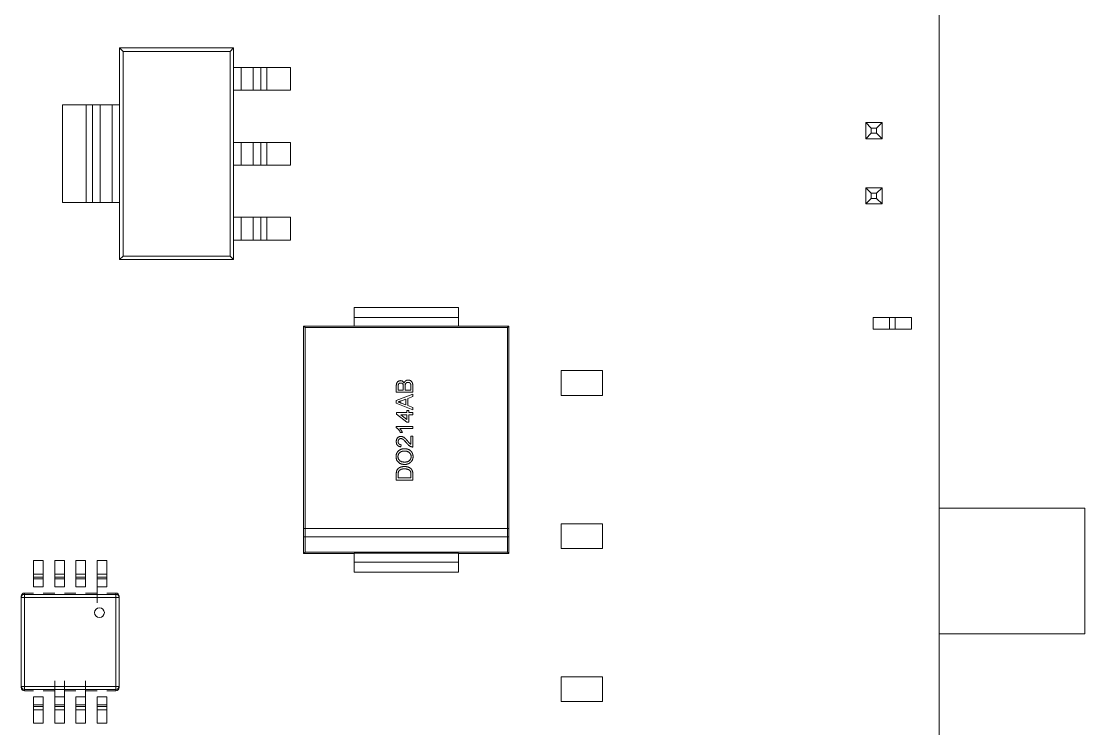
# Model space of a CAD drawing. Header units: millimetres. Extents: x 4 to 289, y 68 to 174.
# Drawn here: x 255.94 to 288.58, y 93.32 to 115.05 of the extents above; entities that cross this region are included whole.
import ezdxf

# ---------------------------------------------------------------- set-up
doc = ezdxf.new("R2010")
doc.units = ezdxf.units.MM
doc.layers.add('1', color=7, linetype='Continuous', true_color=0xffffff)

msp = doc.modelspace()

# ---------------------------------------------------------------- linework, layer by layer
at = {"layer": '1', "color": 155, "linetype": 'Continuous', "lineweight": 18}
for p, q in [((284.106, 144.739), (284.106, 73.739)), ((259.065, 114.121), (258.956, 114.23)), ((258.956, 114.23), (258.956, 112.48)), ((258.956, 114.23), (262.456, 114.23)), ((262.456, 114.23), (262.347, 114.121)), ((262.456, 113.63), (262.456, 114.23)), ((259.065, 107.84), (259.065, 114.121)), ((259.065, 114.121), (262.347, 114.121)), ((262.347, 107.84), (262.347, 114.121)), ((262.684, 113.63), (262.456, 113.63)), ((262.456, 112.93), (262.456, 113.63)), ((263.055, 113.63), (262.684, 113.63)), ((263.293, 113.63), (263.055, 113.63)), ((263.478, 113.63), (263.293, 113.63)), ((264.206, 113.63), (263.478, 113.63)), ((264.206, 112.93), (264.206, 113.63)), ((262.456, 112.93), (262.684, 112.93)), ((262.456, 111.33), (262.456, 112.93)), ((262.684, 112.93), (263.055, 112.93)), ((263.055, 112.93), (263.293, 112.93)), ((263.293, 112.93), (263.478, 112.93)), ((263.478, 112.93), (264.206, 112.93)), ((257.934, 112.48), (257.206, 112.48)), ((257.206, 109.48), (257.206, 112.48)), ((258.12, 112.48), (257.934, 112.48)), ((258.357, 112.48), (258.12, 112.48)), ((258.728, 112.48), (258.357, 112.48)), ((258.956, 112.48), (258.728, 112.48)), ((258.956, 109.48), (258.956, 112.48)), ((281.856, 111.939), (282.026, 111.769)), ((281.856, 111.939), (282.356, 111.939)), ((281.856, 111.439), (281.856, 111.939)), ((282.186, 111.769), (282.026, 111.769)), ((282.026, 111.769), (282.026, 111.609)), ((282.186, 111.769), (282.356, 111.939)), ((282.186, 111.609), (282.186, 111.769)), ((282.356, 111.939), (282.356, 111.439)), ((262.684, 111.33), (262.456, 111.33)), ((262.456, 110.63), (262.456, 111.33)), ((263.055, 111.33), (262.684, 111.33)), ((263.293, 111.33), (263.055, 111.33)), ((263.478, 111.33), (263.293, 111.33)), ((264.206, 111.33), (263.478, 111.33)), ((264.206, 110.63), (264.206, 111.33)), ((281.856, 111.439), (282.026, 111.609)), ((282.356, 111.439), (281.856, 111.439)), ((282.026, 111.609), (282.186, 111.609)), ((282.186, 111.609), (282.356, 111.439)), ((262.456, 110.63), (262.684, 110.63)), ((262.456, 109.03), (262.456, 110.63)), ((262.684, 110.63), (263.055, 110.63)), ((263.055, 110.63), (263.293, 110.63)), ((263.293, 110.63), (263.478, 110.63)), ((263.478, 110.63), (264.206, 110.63)), ((281.856, 109.939), (282.026, 109.769)), ((281.856, 109.939), (282.356, 109.939)), ((281.856, 109.439), (281.856, 109.939)), ((282.186, 109.769), (282.026, 109.769)), ((282.026, 109.769), (282.026, 109.609)), ((282.186, 109.769), (282.356, 109.939)), ((282.186, 109.609), (282.186, 109.769)), ((282.356, 109.939), (282.356, 109.439)), ((257.206, 109.48), (257.934, 109.48)), ((257.934, 109.48), (258.12, 109.48)), ((258.12, 109.48), (258.357, 109.48)), ((258.357, 109.48), (258.728, 109.48)), ((258.728, 109.48), (258.956, 109.48)), ((258.956, 107.73), (258.956, 109.48)), ((281.856, 109.439), (282.026, 109.609)), ((282.356, 109.439), (281.856, 109.439)), ((282.026, 109.609), (282.186, 109.609)), ((282.186, 109.609), (282.356, 109.439)), ((262.684, 109.03), (262.456, 109.03)), ((262.456, 108.33), (262.456, 109.03)), ((263.055, 109.03), (262.684, 109.03)), ((263.293, 109.03), (263.055, 109.03)), ((263.478, 109.03), (263.293, 109.03)), ((264.206, 109.03), (263.478, 109.03)), ((264.206, 108.33), (264.206, 109.03)), ((262.456, 108.33), (262.684, 108.33)), ((262.456, 107.73), (262.456, 108.33)), ((262.684, 108.33), (263.055, 108.33)), ((263.055, 108.33), (263.293, 108.33)), ((263.293, 108.33), (263.478, 108.33)), ((263.478, 108.33), (264.206, 108.33)), ((258.956, 107.73), (259.065, 107.84)), ((258.956, 107.73), (262.456, 107.73)), ((259.065, 107.84), (262.347, 107.84)), ((262.347, 107.84), (262.456, 107.73)), ((266.155, 106.261), (266.155, 105.956)), ((269.353, 106.261), (266.155, 106.261)), ((269.353, 106.261), (269.353, 105.956)), ((266.155, 105.956), (266.155, 105.683)), ((269.353, 105.956), (269.353, 105.683)), ((282.586, 105.949), (282.086, 105.949)), ((282.086, 105.949), (282.086, 105.589)), ((282.756, 105.949), (282.586, 105.949)), ((283.256, 105.949), (282.756, 105.949)), ((283.256, 105.589), (283.256, 105.949)), ((266.155, 105.69), (264.604, 105.69)), ((264.648, 105.645), (264.604, 105.69)), ((264.604, 105.69), (264.604, 99.467)), ((264.648, 105.645), (264.648, 99.467)), ((270.859, 105.645), (264.648, 105.645)), ((269.353, 105.683), (266.155, 105.683)), ((270.903, 105.69), (269.353, 105.69)), ((270.859, 105.645), (270.903, 105.69)), ((270.859, 99.467), (270.859, 105.645)), ((270.903, 99.467), (270.903, 105.69)), ((282.086, 105.589), (282.586, 105.589)), ((282.756, 105.589), (282.586, 105.589)), ((282.756, 105.589), (283.256, 105.589)), ((272.506, 104.319), (272.506, 103.559)), ((273.776, 104.319), (272.506, 104.319)), ((273.776, 103.559), (273.776, 104.319)), ((267.447, 103.654), (267.447, 103.844)), ((267.506, 103.822), (267.506, 103.725)), ((267.662, 103.725), (267.662, 103.83)), ((267.721, 103.837), (267.721, 103.725)), ((267.897, 103.725), (267.897, 103.846)), ((267.955, 103.844), (267.955, 103.654)), ((267.955, 103.654), (267.447, 103.654)), ((267.447, 103.398), (267.955, 103.6)), ((267.506, 103.725), (267.662, 103.725)), ((267.721, 103.725), (267.897, 103.725)), ((267.955, 103.524), (267.799, 103.466)), ((267.799, 103.466), (267.799, 103.249)), ((267.955, 103.6), (267.955, 103.524)), ((272.506, 103.559), (273.776, 103.559)), ((267.447, 103.317), (267.447, 103.398)), ((267.955, 103.115), (267.447, 103.317)), ((267.6, 103.323), (267.741, 103.271)), ((267.741, 103.444), (267.607, 103.395)), ((267.741, 103.271), (267.741, 103.444)), ((267.799, 103.249), (267.955, 103.191)), ((267.955, 103.191), (267.955, 103.115)), ((267.454, 102.983), (267.454, 103.029)), ((267.454, 103.029), (267.767, 103.029)), ((267.767, 102.742), (267.454, 102.983)), ((267.584, 102.963), (267.767, 102.822)), ((267.767, 102.963), (267.584, 102.963)), ((267.767, 103.029), (267.767, 103.094)), ((267.767, 103.094), (267.832, 103.094)), ((267.767, 102.822), (267.767, 102.963)), ((267.832, 103.094), (267.832, 103.029)), ((267.832, 103.029), (267.955, 103.029)), ((267.955, 102.963), (267.832, 102.963)), ((267.832, 102.963), (267.832, 102.742)), ((267.955, 103.029), (267.955, 102.963)), ((267.447, 102.563), (267.447, 102.605)), ((267.447, 102.605), (267.955, 102.605)), ((267.955, 102.54), (267.56, 102.54)), ((267.832, 102.742), (267.767, 102.742)), ((267.955, 102.605), (267.955, 102.54)), ((267.635, 102.423), (267.574, 102.423)), ((267.89, 102.057), (267.89, 102.306)), ((267.89, 102.306), (267.955, 102.306)), ((267.955, 102.306), (267.955, 101.973)), ((267.597, 102.045), (267.591, 101.98)), ((267.447, 100.957), (267.447, 101.131)), ((267.955, 100.957), (267.447, 100.957)), ((267.506, 101.132), (267.506, 101.029)), ((267.506, 101.029), (267.897, 101.029)), ((267.897, 101.029), (267.897, 101.134)), ((267.955, 101.139), (267.955, 100.957)), ((288.576, 100.099), (284.106, 100.099)), ((288.576, 100.099), (288.576, 96.239)), ((273.776, 99.619), (272.506, 99.619)), ((272.506, 99.619), (272.506, 98.859)), ((273.776, 98.859), (273.776, 99.619)), ((264.604, 99.467), (264.604, 99.213)), ((264.648, 99.467), (264.648, 99.213)), ((270.859, 99.213), (270.859, 99.467)), ((270.903, 99.213), (270.903, 99.467)), ((264.604, 99.213), (264.604, 98.705)), ((264.648, 99.213), (264.648, 98.749)), ((270.859, 98.749), (270.859, 99.213)), ((270.903, 98.705), (270.903, 99.213)), ((264.648, 98.749), (264.604, 98.705)), ((264.604, 98.705), (266.155, 98.705)), ((264.648, 98.749), (270.859, 98.749)), ((266.155, 98.712), (266.155, 98.438)), ((269.353, 98.712), (266.155, 98.712)), ((269.353, 98.712), (269.353, 98.438)), ((269.353, 98.705), (270.903, 98.705)), ((270.859, 98.749), (270.903, 98.705)), ((272.506, 98.859), (273.776, 98.859)), ((256.314, 98.489), (256.314, 98.073)), ((256.314, 98.489), (256.614, 98.489)), ((256.614, 98.073), (256.614, 98.489)), ((256.964, 98.489), (256.964, 98.073)), ((256.964, 98.489), (257.264, 98.489)), ((257.264, 98.073), (257.264, 98.489)), ((257.614, 98.489), (257.614, 98.073)), ((257.614, 98.489), (257.914, 98.489)), ((257.914, 98.073), (257.914, 98.489)), ((258.264, 98.489), (258.264, 98.073)), ((258.264, 98.489), (258.564, 98.489)), ((258.564, 98.073), (258.564, 98.489)), ((266.155, 98.438), (266.155, 98.133)), ((269.353, 98.438), (269.353, 98.133)), ((256.314, 98.073), (256.314, 97.975)), ((256.314, 97.975), (256.314, 97.927)), ((256.314, 97.927), (256.314, 97.681)), ((256.614, 98.073), (256.614, 97.975)), ((256.614, 97.927), (256.614, 97.975)), ((256.614, 97.681), (256.614, 97.927)), ((256.964, 98.073), (256.964, 97.975)), ((256.964, 97.975), (256.964, 97.927)), ((256.964, 97.927), (256.964, 97.681)), ((257.264, 98.073), (257.264, 97.975)), ((257.264, 97.927), (257.264, 97.975)), ((257.264, 97.681), (257.264, 97.927)), ((257.614, 98.073), (257.614, 97.975)), ((257.614, 97.975), (257.614, 97.927)), ((257.614, 97.927), (257.614, 97.681)), ((257.914, 98.073), (257.914, 97.975)), ((257.914, 97.927), (257.914, 97.975)), ((257.914, 97.681), (257.914, 97.927)), ((258.264, 98.073), (258.264, 97.975)), ((258.264, 97.975), (258.264, 97.927)), ((258.264, 97.927), (258.264, 97.681)), ((258.564, 98.073), (258.564, 97.975)), ((258.564, 97.927), (258.564, 97.975)), ((258.564, 97.681), (258.564, 97.927)), ((269.353, 98.133), (266.155, 98.133)), ((258.264, 97.681), (258.264, 97.189)), ((255.939, 94.621), (255.939, 97.357)), ((256.039, 97.489), (256.314, 97.489)), ((256.614, 97.489), (256.964, 97.489)), ((257.264, 97.489), (257.614, 97.489)), ((257.914, 97.489), (258.264, 97.489)), ((258.564, 97.489), (258.839, 97.489)), ((258.939, 97.357), (258.939, 94.621)), ((288.576, 96.239), (284.106, 96.239)), ((256.964, 94.297), (256.964, 94.789)), ((257.264, 94.297), (257.264, 94.789)), ((257.914, 94.297), (257.914, 94.789)), ((273.776, 94.919), (272.506, 94.919)), ((272.506, 94.919), (272.506, 94.159)), ((273.776, 94.159), (273.776, 94.919)), ((256.314, 94.489), (256.039, 94.489)), ((256.964, 94.489), (256.614, 94.489)), ((257.614, 94.489), (257.264, 94.489)), ((258.264, 94.489), (257.914, 94.489)), ((258.839, 94.489), (258.564, 94.489)), ((256.314, 94.297), (256.314, 94.051)), ((256.314, 94.003), (256.314, 94.051)), ((256.314, 93.905), (256.314, 94.003)), ((256.614, 94.051), (256.614, 94.297)), ((256.614, 94.003), (256.614, 94.051)), ((256.614, 93.905), (256.614, 94.003)), ((256.964, 94.297), (256.964, 94.051)), ((256.964, 94.003), (256.964, 94.051)), ((256.964, 93.905), (256.964, 94.003)), ((257.264, 94.051), (257.264, 94.297)), ((257.264, 94.003), (257.264, 94.051)), ((257.264, 93.905), (257.264, 94.003)), ((257.614, 94.297), (257.614, 94.051)), ((257.614, 94.003), (257.614, 94.051)), ((257.614, 93.905), (257.614, 94.003)), ((257.914, 94.051), (257.914, 94.297)), ((257.914, 94.003), (257.914, 94.051)), ((257.914, 93.905), (257.914, 94.003)), ((258.264, 94.297), (258.264, 94.051)), ((258.264, 94.003), (258.264, 94.051)), ((258.264, 93.905), (258.264, 94.003)), ((258.564, 94.051), (258.564, 94.297)), ((258.564, 94.003), (258.564, 94.051)), ((258.564, 93.905), (258.564, 94.003)), ((272.506, 94.159), (273.776, 94.159)), ((256.314, 93.489), (256.314, 93.905)), ((256.614, 93.489), (256.614, 93.905)), ((256.964, 93.489), (256.964, 93.905)), ((257.264, 93.489), (257.264, 93.905)), ((257.614, 93.489), (257.614, 93.905)), ((257.914, 93.489), (257.914, 93.905)), ((258.264, 93.489), (258.264, 93.905)), ((258.564, 93.489), (258.564, 93.905)), ((256.614, 93.489), (256.314, 93.489)), ((257.264, 93.489), (256.964, 93.489)), ((257.914, 93.489), (257.614, 93.489)), ((258.564, 93.489), (258.264, 93.489))]:
    msp.add_line(p, q, dxfattribs=at)
at = {"layer": '1', "color": 155, "linetype": 'Continuous', "lineweight": 13}
for p, q in [((262.684, 112.93), (262.684, 113.63)), ((263.055, 112.93), (263.055, 113.63)), ((263.293, 112.93), (263.293, 113.63)), ((263.478, 112.93), (263.478, 113.63)), ((257.934, 109.48), (257.934, 112.48)), ((258.12, 109.48), (258.12, 112.48)), ((258.357, 109.48), (258.357, 112.48)), ((258.728, 109.48), (258.728, 112.48)), ((262.684, 110.63), (262.684, 111.33)), ((263.055, 110.63), (263.055, 111.33)), ((263.293, 110.63), (263.293, 111.33)), ((263.478, 110.63), (263.478, 111.33)), ((262.684, 108.33), (262.684, 109.03)), ((263.055, 108.33), (263.055, 109.03)), ((263.293, 108.33), (263.293, 109.03)), ((263.478, 108.33), (263.478, 109.03)), ((269.353, 105.956), (266.155, 105.956)), ((282.586, 105.589), (282.586, 105.949)), ((282.756, 105.949), (282.756, 105.589)), ((264.648, 99.467), (264.604, 99.467)), ((264.648, 99.467), (270.859, 99.467)), ((270.903, 99.467), (270.859, 99.467)), ((264.604, 99.213), (264.648, 99.213)), ((270.859, 99.213), (264.648, 99.213)), ((270.859, 99.213), (270.903, 99.213)), ((269.353, 98.438), (266.155, 98.438)), ((256.314, 98.073), (256.614, 98.073)), ((256.614, 97.975), (256.314, 97.975)), ((256.614, 97.927), (256.314, 97.927)), ((256.964, 98.073), (257.264, 98.073)), ((257.264, 97.975), (256.964, 97.975)), ((257.264, 97.927), (256.964, 97.927)), ((257.614, 98.073), (257.914, 98.073)), ((257.914, 97.975), (257.614, 97.975)), ((257.914, 97.927), (257.614, 97.927)), ((258.264, 98.073), (258.564, 98.073)), ((258.564, 97.975), (258.264, 97.975)), ((258.564, 97.927), (258.264, 97.927)), ((256.614, 97.681), (256.314, 97.681)), ((257.264, 97.681), (256.964, 97.681)), ((257.914, 97.681), (257.614, 97.681)), ((258.564, 97.681), (258.264, 97.681)), ((256.039, 97.357), (255.939, 97.357)), ((256.039, 94.621), (256.039, 97.357)), ((258.839, 97.357), (256.039, 97.357)), ((258.939, 97.357), (258.839, 97.357)), ((258.839, 97.357), (258.839, 94.621)), ((255.939, 94.621), (256.039, 94.621)), ((258.839, 94.621), (256.039, 94.621)), ((258.839, 94.621), (258.939, 94.621)), ((256.614, 94.297), (256.314, 94.297)), ((256.314, 94.051), (256.614, 94.051)), ((256.614, 94.003), (256.314, 94.003)), ((257.264, 94.297), (256.964, 94.297)), ((256.964, 94.051), (257.264, 94.051)), ((257.264, 94.003), (256.964, 94.003)), ((257.914, 94.297), (257.614, 94.297)), ((257.614, 94.051), (257.914, 94.051)), ((257.914, 94.003), (257.614, 94.003)), ((258.564, 94.297), (258.264, 94.297)), ((258.264, 94.051), (258.564, 94.051)), ((258.564, 94.003), (258.264, 94.003)), ((256.614, 93.905), (256.314, 93.905)), ((257.264, 93.905), (256.964, 93.905)), ((257.914, 93.905), (257.614, 93.905)), ((258.564, 93.905), (258.264, 93.905))]:
    msp.add_line(p, q, dxfattribs=at)
at = {"layer": '1', "color": 155, "linetype": 'Continuous', "lineweight": 18}
for start, end in [(90, 270), (270, 90)]:
    msp.add_arc((258.339, 96.889), 0.15, start, end, dxfattribs=at)
for points, knots in [([(267.447, 103.844), (267.447, 103.849), (267.448, 103.858), (267.448, 103.871), (267.45, 103.884), (267.451, 103.896), (267.453, 103.907), (267.456, 103.918), (267.459, 103.928), (267.464, 103.94), (267.472, 103.954), (267.483, 103.969), (267.496, 103.982), (267.511, 103.992), (267.527, 104.001), (267.544, 104.007), (267.562, 104.011), (267.573, 104.012), (267.579, 104.012)], [0, 0, 0, 0, 0.058732, 0.114603, 0.167657, 0.217967, 0.265775, 0.311171, 0.353792, 0.394745, 0.472806, 0.549192, 0.62478, 0.702625, 0.779741, 0.854063, 0.927155, 1, 1, 1, 1]), ([(267.585, 103.94), (267.581, 103.94), (267.573, 103.94), (267.561, 103.938), (267.55, 103.934), (267.54, 103.929), (267.531, 103.923), (267.523, 103.915), (267.517, 103.906), (267.514, 103.897), (267.511, 103.89), (267.51, 103.883), (267.509, 103.875), (267.508, 103.866), (267.507, 103.857), (267.506, 103.846), (267.506, 103.834), (267.506, 103.826), (267.506, 103.822)], [0, 0, 0, 0, 0.076011, 0.148136, 0.217788, 0.286768, 0.354043, 0.418611, 0.483636, 0.55023, 0.586928, 0.629158, 0.677238, 0.730043, 0.788863, 0.85375, 0.92411, 1, 1, 1, 1]), ([(267.579, 104.012), (267.585, 104.012), (267.595, 104.011), (267.611, 104.008), (267.627, 104.002), (267.642, 103.993), (267.656, 103.982), (267.668, 103.969), (267.679, 103.954), (267.685, 103.942), (267.688, 103.936)], [0, 0, 0, 0, 0.115843, 0.230569, 0.347355, 0.468253, 0.592303, 0.71997, 0.8556, 1, 1, 1, 1]), ([(267.656, 103.891), (267.655, 103.895), (267.652, 103.903), (267.646, 103.913), (267.639, 103.921), (267.631, 103.928), (267.621, 103.934), (267.61, 103.938), (267.598, 103.94), (267.59, 103.94), (267.585, 103.94)], [0, 0, 0, 0, 0.132377, 0.255195, 0.373722, 0.490011, 0.607812, 0.73111, 0.859997, 1, 1, 1, 1]), ([(267.662, 103.83), (267.662, 103.834), (267.662, 103.84), (267.662, 103.85), (267.662, 103.858), (267.661, 103.866), (267.66, 103.874), (267.659, 103.88), (267.658, 103.886), (267.657, 103.89), (267.656, 103.891)], [0, 0, 0, 0, 0.16698, 0.320807, 0.463135, 0.594248, 0.712367, 0.819455, 0.915752, 1, 1, 1, 1]), ([(267.688, 103.936), (267.69, 103.939), (267.692, 103.947), (267.696, 103.957), (267.701, 103.967), (267.706, 103.977), (267.712, 103.985), (267.719, 103.993), (267.726, 104), (267.734, 104.007), (267.742, 104.013), (267.751, 104.018), (267.76, 104.022), (267.769, 104.025), (267.779, 104.028), (267.789, 104.03), (267.799, 104.031), (267.806, 104.031), (267.81, 104.032)], [0, 0, 0, 0, 0.070464, 0.137957, 0.203579, 0.267692, 0.330186, 0.391534, 0.452664, 0.513154, 0.573454, 0.632968, 0.692332, 0.751474, 0.812187, 0.872962, 0.93542, 1, 1, 1, 1]), ([(267.809, 103.96), (267.804, 103.96), (267.795, 103.959), (267.782, 103.957), (267.77, 103.953), (267.759, 103.947), (267.749, 103.939), (267.741, 103.93), (267.734, 103.92), (267.729, 103.908), (267.725, 103.894), (267.723, 103.877), (267.721, 103.858), (267.721, 103.845), (267.721, 103.837)], [0, 0, 0, 0, 0.08014, 0.156281, 0.229406, 0.301799, 0.372743, 0.442668, 0.513321, 0.586548, 0.668323, 0.763677, 0.874081, 1, 1, 1, 1]), ([(267.894, 103.889), (267.894, 103.893), (267.892, 103.899), (267.889, 103.909), (267.885, 103.918), (267.881, 103.926), (267.875, 103.933), (267.868, 103.94), (267.861, 103.945), (267.852, 103.951), (267.842, 103.955), (267.832, 103.958), (267.821, 103.959), (267.813, 103.96), (267.809, 103.96)], [0, 0, 0, 0, 0.088971, 0.172271, 0.250312, 0.324655, 0.397844, 0.473301, 0.551826, 0.634749, 0.721766, 0.810393, 0.903175, 1, 1, 1, 1]), ([(267.81, 104.032), (267.816, 104.031), (267.827, 104.031), (267.844, 104.028), (267.86, 104.023), (267.876, 104.017), (267.89, 104.009), (267.902, 104), (267.913, 103.991), (267.923, 103.98), (267.93, 103.968), (267.937, 103.955), (267.943, 103.941), (267.947, 103.925), (267.951, 103.907), (267.954, 103.888), (267.955, 103.867), (267.955, 103.852), (267.955, 103.844)], [0, 0, 0, 0, 0.064255, 0.12736, 0.189472, 0.251721, 0.312027, 0.368675, 0.422681, 0.47406, 0.525774, 0.579622, 0.637375, 0.6984, 0.764357, 0.836315, 0.914678, 1, 1, 1, 1]), ([(267.897, 103.846), (267.897, 103.85), (267.897, 103.859), (267.896, 103.871), (267.896, 103.881), (267.895, 103.887), (267.894, 103.889)], [0, 0, 0, 0, 0.329395, 0.60519, 0.827887, 1, 1, 1, 1]), ([(267.607, 103.395), (267.602, 103.393), (267.592, 103.389), (267.577, 103.384), (267.563, 103.379), (267.55, 103.374), (267.538, 103.369), (267.527, 103.365), (267.516, 103.361), (267.509, 103.359), (267.506, 103.357)], [0, 0, 0, 0, 0.153148, 0.299433, 0.436426, 0.565671, 0.686508, 0.799269, 0.903395, 1, 1, 1, 1]), ([(267.506, 103.357), (267.514, 103.355), (267.53, 103.352), (267.554, 103.343), (267.577, 103.334), (267.592, 103.327), (267.6, 103.323)], [0, 0, 0, 0, 0.247294, 0.495608, 0.746359, 1, 1, 1, 1]), ([(267.574, 102.423), (267.57, 102.431), (267.562, 102.447), (267.548, 102.47), (267.532, 102.491), (267.516, 102.51), (267.499, 102.527), (267.481, 102.542), (267.465, 102.554), (267.453, 102.56), (267.447, 102.563)], [0, 0, 0, 0, 0.142657, 0.281169, 0.416977, 0.550852, 0.678364, 0.795032, 0.901998, 1, 1, 1, 1]), ([(267.56, 102.54), (267.563, 102.536), (267.571, 102.529), (267.581, 102.515), (267.592, 102.501), (267.603, 102.485), (267.612, 102.468), (267.621, 102.452), (267.629, 102.437), (267.633, 102.428), (267.635, 102.423)], [0, 0, 0, 0, 0.11167, 0.232094, 0.362743, 0.502558, 0.641525, 0.771098, 0.890162, 1, 1, 1, 1]), ([(267.447, 102.143), (267.448, 102.149), (267.448, 102.16), (267.45, 102.177), (267.453, 102.193), (267.457, 102.207), (267.463, 102.221), (267.47, 102.234), (267.478, 102.246), (267.488, 102.257), (267.498, 102.267), (267.509, 102.276), (267.521, 102.283), (267.533, 102.289), (267.546, 102.293), (267.559, 102.297), (267.573, 102.299), (267.583, 102.299), (267.588, 102.299)], [0, 0, 0, 0, 0.074712, 0.145539, 0.213339, 0.278615, 0.342094, 0.40389, 0.465063, 0.526577, 0.587328, 0.64638, 0.704345, 0.761672, 0.819418, 0.878039, 0.937796, 1, 1, 1, 1]), ([(267.588, 102.234), (267.585, 102.234), (267.58, 102.234), (267.572, 102.232), (267.564, 102.231), (267.556, 102.228), (267.549, 102.224), (267.542, 102.22), (267.536, 102.214), (267.53, 102.208), (267.524, 102.202), (267.519, 102.195), (267.515, 102.187), (267.512, 102.179), (267.509, 102.17), (267.507, 102.161), (267.506, 102.151), (267.506, 102.145), (267.506, 102.141)], [0, 0, 0, 0, 0.061762, 0.121174, 0.179421, 0.236843, 0.294322, 0.353191, 0.412721, 0.474522, 0.537057, 0.599591, 0.662367, 0.725246, 0.790316, 0.857724, 0.927232, 1, 1, 1, 1]), ([(267.588, 102.299), (267.593, 102.299), (267.603, 102.299), (267.618, 102.296), (267.633, 102.293), (267.648, 102.288), (267.663, 102.281), (267.678, 102.272), (267.693, 102.262), (267.707, 102.252), (267.718, 102.242), (267.727, 102.234), (267.737, 102.224), (267.747, 102.213), (267.758, 102.201), (267.771, 102.188), (267.783, 102.173), (267.792, 102.163), (267.796, 102.158)], [0, 0, 0, 0, 0.057945, 0.116018, 0.174826, 0.234683, 0.296827, 0.364061, 0.436192, 0.51426, 0.556976, 0.604856, 0.657675, 0.715751, 0.77884, 0.847501, 0.921228, 1, 1, 1, 1]), ([(267.765, 102.097), (267.76, 102.104), (267.749, 102.117), (267.734, 102.134), (267.719, 102.151), (267.705, 102.165), (267.693, 102.178), (267.681, 102.189), (267.67, 102.198), (267.66, 102.206), (267.651, 102.213), (267.642, 102.219), (267.633, 102.223), (267.624, 102.227), (267.615, 102.23), (267.606, 102.232), (267.597, 102.234), (267.591, 102.234), (267.588, 102.234)], [0, 0, 0, 0, 0.11141, 0.214526, 0.309417, 0.396087, 0.474284, 0.544374, 0.60642, 0.660582, 0.709794, 0.756451, 0.800767, 0.843168, 0.884295, 0.923885, 0.962359, 1, 1, 1, 1]), ([(267.796, 102.158), (267.8, 102.154), (267.807, 102.145), (267.817, 102.133), (267.826, 102.122), (267.834, 102.113), (267.841, 102.104), (267.847, 102.097), (267.853, 102.091), (267.861, 102.081), (267.873, 102.07), (267.885, 102.061), (267.89, 102.057)], [0, 0, 0, 0, 0.1242, 0.23683, 0.339495, 0.431254, 0.511455, 0.581223, 0.640495, 0.688308, 0.850333, 1, 1, 1, 1]), ([(267.441, 101.681), (267.441, 101.686), (267.441, 101.698), (267.443, 101.715), (267.445, 101.731), (267.449, 101.747), (267.454, 101.763), (267.459, 101.778), (267.466, 101.792), (267.474, 101.807), (267.483, 101.82), (267.492, 101.833), (267.503, 101.845), (267.514, 101.856), (267.526, 101.866), (267.539, 101.876), (267.553, 101.884), (267.567, 101.892), (267.582, 101.899), (267.598, 101.905), (267.614, 101.91), (267.631, 101.914), (267.648, 101.917), (267.666, 101.92), (267.684, 101.921), (267.696, 101.921), (267.702, 101.921)], [0, 0, 0, 0, 0.043099, 0.085587, 0.126908, 0.167967, 0.20845, 0.249025, 0.289281, 0.33001, 0.370598, 0.410466, 0.450033, 0.489688, 0.529116, 0.569037, 0.609703, 0.650759, 0.692509, 0.734219, 0.776707, 0.819552, 0.863351, 0.907839, 0.953334, 1, 1, 1, 1]), ([(267.591, 101.98), (267.585, 101.981), (267.574, 101.982), (267.558, 101.985), (267.543, 101.99), (267.529, 101.995), (267.516, 102.002), (267.504, 102.01), (267.494, 102.019), (267.484, 102.029), (267.475, 102.04), (267.468, 102.052), (267.462, 102.065), (267.456, 102.079), (267.452, 102.093), (267.45, 102.109), (267.448, 102.126), (267.448, 102.137), (267.447, 102.143)], [0, 0, 0, 0, 0.070675, 0.137493, 0.201473, 0.262869, 0.32255, 0.380737, 0.43822, 0.495487, 0.553484, 0.611346, 0.670644, 0.731587, 0.794183, 0.859445, 0.928208, 1, 1, 1, 1]), ([(267.702, 101.85), (267.697, 101.85), (267.687, 101.85), (267.672, 101.848), (267.658, 101.847), (267.645, 101.845), (267.632, 101.842), (267.619, 101.838), (267.607, 101.834), (267.595, 101.829), (267.584, 101.824), (267.574, 101.818), (267.564, 101.811), (267.555, 101.804), (267.546, 101.796), (267.538, 101.788), (267.531, 101.779), (267.525, 101.77), (267.519, 101.76), (267.514, 101.749), (267.509, 101.739), (267.506, 101.728), (267.503, 101.716), (267.501, 101.705), (267.5, 101.693), (267.5, 101.685), (267.5, 101.681)], [0, 0, 0, 0, 0.050852, 0.099752, 0.147438, 0.194086, 0.239171, 0.28334, 0.326577, 0.368936, 0.410572, 0.451051, 0.490877, 0.530044, 0.568937, 0.607578, 0.64642, 0.685679, 0.724799, 0.763513, 0.802173, 0.84074, 0.879649, 0.919071, 0.959098, 1, 1, 1, 1]), ([(267.506, 102.141), (267.506, 102.138), (267.506, 102.131), (267.507, 102.121), (267.509, 102.111), (267.512, 102.102), (267.515, 102.094), (267.52, 102.086), (267.524, 102.078), (267.53, 102.071), (267.537, 102.065), (267.543, 102.06), (267.551, 102.055), (267.559, 102.052), (267.568, 102.049), (267.577, 102.047), (267.587, 102.045), (267.594, 102.045), (267.597, 102.045)], [0, 0, 0, 0, 0.070696, 0.138358, 0.20337, 0.2657, 0.327256, 0.386512, 0.445858, 0.505173, 0.56378, 0.622343, 0.680824, 0.739795, 0.800801, 0.864239, 0.930631, 1, 1, 1, 1]), ([(267.702, 101.921), (267.709, 101.921), (267.721, 101.921), (267.739, 101.92), (267.757, 101.917), (267.775, 101.914), (267.792, 101.909), (267.808, 101.904), (267.824, 101.898), (267.839, 101.891), (267.854, 101.883), (267.868, 101.874), (267.881, 101.864), (267.893, 101.853), (267.904, 101.842), (267.914, 101.83), (267.923, 101.817), (267.931, 101.803), (267.938, 101.788), (267.945, 101.774), (267.95, 101.759), (267.954, 101.744), (267.958, 101.728), (267.96, 101.713), (267.962, 101.697), (267.962, 101.686), (267.962, 101.68)], [0, 0, 0, 0, 0.04756, 0.093962, 0.139112, 0.183626, 0.227457, 0.270703, 0.313611, 0.35626, 0.398366, 0.439557, 0.480045, 0.519888, 0.559658, 0.599421, 0.639208, 0.679668, 0.72002, 0.759859, 0.79956, 0.839199, 0.878956, 0.918794, 0.959083, 1, 1, 1, 1]), ([(267.903, 101.68), (267.903, 101.686), (267.903, 101.698), (267.9, 101.715), (267.896, 101.732), (267.891, 101.748), (267.883, 101.762), (267.874, 101.777), (267.863, 101.79), (267.851, 101.802), (267.837, 101.813), (267.822, 101.823), (267.805, 101.831), (267.787, 101.838), (267.768, 101.843), (267.747, 101.847), (267.725, 101.849), (267.71, 101.85), (267.702, 101.85)], [0, 0, 0, 0, 0.061055, 0.119545, 0.176806, 0.232956, 0.288583, 0.344667, 0.401662, 0.46054, 0.520477, 0.581213, 0.643431, 0.707961, 0.775371, 0.846414, 0.921152, 1, 1, 1, 1]), ([(267.91, 101.98), (267.904, 101.982), (267.892, 101.987), (267.875, 101.996), (267.857, 102.006), (267.843, 102.016), (267.832, 102.026), (267.823, 102.033), (267.814, 102.042), (267.805, 102.052), (267.795, 102.062), (267.785, 102.073), (267.775, 102.085), (267.769, 102.093), (267.765, 102.097)], [0, 0, 0, 0, 0.100388, 0.204407, 0.310686, 0.422157, 0.480685, 0.543238, 0.6095, 0.679555, 0.753841, 0.831641, 0.913813, 1, 1, 1, 1]), ([(267.955, 101.973), (267.952, 101.973), (267.944, 101.973), (267.932, 101.975), (267.921, 101.977), (267.914, 101.979), (267.91, 101.98)], [0, 0, 0, 0, 0.252643, 0.50444, 0.750407, 1, 1, 1, 1]), ([(267.708, 101.439), (267.698, 101.44), (267.678, 101.44), (267.649, 101.443), (267.622, 101.448), (267.597, 101.456), (267.573, 101.465), (267.551, 101.477), (267.53, 101.491), (267.512, 101.506), (267.495, 101.524), (267.481, 101.543), (267.468, 101.563), (267.458, 101.584), (267.45, 101.606), (267.445, 101.63), (267.442, 101.655), (267.441, 101.672), (267.441, 101.681)], [0, 0, 0, 0, 0.075226, 0.146575, 0.2145, 0.27953, 0.342403, 0.403496, 0.463762, 0.523864, 0.583252, 0.641302, 0.698898, 0.756295, 0.814628, 0.874325, 0.935783, 1, 1, 1, 1]), ([(267.5, 101.681), (267.5, 101.675), (267.5, 101.664), (267.502, 101.648), (267.506, 101.632), (267.511, 101.616), (267.518, 101.601), (267.527, 101.587), (267.536, 101.574), (267.548, 101.561), (267.561, 101.549), (267.576, 101.539), (267.593, 101.53), (267.613, 101.523), (267.634, 101.518), (267.657, 101.514), (267.682, 101.511), (267.7, 101.511), (267.709, 101.511)], [0, 0, 0, 0, 0.055943, 0.110382, 0.164048, 0.216759, 0.269601, 0.323009, 0.377581, 0.433449, 0.490922, 0.550625, 0.613117, 0.679861, 0.751358, 0.828261, 0.910795, 1, 1, 1, 1]), ([(267.962, 101.68), (267.962, 101.675), (267.962, 101.663), (267.96, 101.646), (267.957, 101.629), (267.954, 101.613), (267.949, 101.597), (267.943, 101.582), (267.936, 101.567), (267.928, 101.553), (267.919, 101.54), (267.909, 101.527), (267.899, 101.515), (267.887, 101.504), (267.875, 101.494), (267.862, 101.484), (267.848, 101.476), (267.834, 101.468), (267.819, 101.461), (267.804, 101.456), (267.788, 101.451), (267.773, 101.447), (267.757, 101.443), (267.741, 101.441), (267.725, 101.44), (267.714, 101.439), (267.708, 101.439)], [0, 0, 0, 0, 0.044697, 0.088534, 0.131409, 0.173814, 0.215715, 0.257247, 0.298848, 0.340604, 0.382029, 0.42297, 0.463632, 0.504048, 0.544591, 0.584964, 0.626265, 0.667979, 0.709943, 0.751382, 0.792619, 0.833948, 0.875008, 0.916446, 0.957907, 1, 1, 1, 1]), ([(267.709, 101.511), (267.716, 101.511), (267.731, 101.511), (267.751, 101.514), (267.771, 101.518), (267.79, 101.523), (267.807, 101.53), (267.823, 101.538), (267.838, 101.548), (267.852, 101.559), (267.864, 101.571), (267.874, 101.585), (267.883, 101.599), (267.891, 101.613), (267.896, 101.629), (267.9, 101.645), (267.903, 101.662), (267.903, 101.674), (267.903, 101.68)], [0, 0, 0, 0, 0.075964, 0.148125, 0.217201, 0.2833, 0.347202, 0.4093, 0.470426, 0.531588, 0.591739, 0.650258, 0.707303, 0.764208, 0.821148, 0.879119, 0.938423, 1, 1, 1, 1]), ([(267.447, 101.131), (267.447, 101.136), (267.448, 101.145), (267.448, 101.159), (267.448, 101.171), (267.449, 101.183), (267.45, 101.194), (267.451, 101.203), (267.453, 101.213), (267.454, 101.218), (267.455, 101.221)], [0, 0, 0, 0, 0.157891, 0.306794, 0.445674, 0.57568, 0.694631, 0.805978, 0.907764, 1, 1, 1, 1]), ([(267.455, 101.221), (267.457, 101.228), (267.46, 101.242), (267.468, 101.261), (267.479, 101.279), (267.487, 101.29), (267.491, 101.295)], [0, 0, 0, 0, 0.261195, 0.513143, 0.757809, 1, 1, 1, 1]), ([(267.491, 101.295), (267.494, 101.298), (267.5, 101.305), (267.509, 101.314), (267.519, 101.322), (267.53, 101.33), (267.541, 101.337), (267.553, 101.344), (267.565, 101.349), (267.578, 101.355), (267.591, 101.359), (267.605, 101.363), (267.62, 101.367), (267.635, 101.369), (267.65, 101.372), (267.666, 101.373), (267.682, 101.374), (267.693, 101.374), (267.699, 101.374)], [0, 0, 0, 0, 0.056812, 0.113882, 0.170533, 0.227547, 0.285353, 0.343701, 0.403, 0.463842, 0.525815, 0.588967, 0.653271, 0.719097, 0.786749, 0.855788, 0.926836, 1, 1, 1, 1]), ([(267.517, 101.216), (267.516, 101.214), (267.514, 101.209), (267.512, 101.201), (267.51, 101.192), (267.509, 101.182), (267.507, 101.171), (267.507, 101.159), (267.506, 101.146), (267.506, 101.137), (267.506, 101.132)], [0, 0, 0, 0, 0.087425, 0.185248, 0.292738, 0.411206, 0.541246, 0.682781, 0.836034, 1, 1, 1, 1]), ([(267.698, 101.303), (267.691, 101.303), (267.679, 101.302), (267.66, 101.301), (267.643, 101.299), (267.627, 101.297), (267.612, 101.293), (267.598, 101.289), (267.586, 101.284), (267.574, 101.278), (267.564, 101.271), (267.555, 101.264), (267.546, 101.257), (267.538, 101.25), (267.531, 101.242), (267.526, 101.234), (267.52, 101.225), (267.518, 101.219), (267.517, 101.216)], [0, 0, 0, 0, 0.091258, 0.177402, 0.258694, 0.334791, 0.406045, 0.473581, 0.537187, 0.597012, 0.654533, 0.709286, 0.761518, 0.811848, 0.860604, 0.907806, 0.954259, 1, 1, 1, 1]), ([(267.861, 101.254), (267.857, 101.258), (267.848, 101.265), (267.832, 101.275), (267.815, 101.283), (267.796, 101.29), (267.774, 101.296), (267.751, 101.3), (267.725, 101.302), (267.707, 101.302), (267.698, 101.303)], [0, 0, 0, 0, 0.097773, 0.20086, 0.310441, 0.427816, 0.555168, 0.691834, 0.840089, 1, 1, 1, 1]), ([(267.699, 101.374), (267.708, 101.374), (267.726, 101.374), (267.753, 101.371), (267.778, 101.367), (267.801, 101.361), (267.822, 101.354), (267.842, 101.346), (267.859, 101.337), (267.875, 101.327), (267.889, 101.316), (267.901, 101.305), (267.912, 101.293), (267.922, 101.281), (267.929, 101.267), (267.937, 101.253), (267.942, 101.237), (267.947, 101.22), (267.951, 101.202), (267.954, 101.182), (267.955, 101.161), (267.955, 101.147), (267.955, 101.139)], [0, 0, 0, 0, 0.070538, 0.137265, 0.200472, 0.260573, 0.317203, 0.370006, 0.419824, 0.466241, 0.510134, 0.552081, 0.591863, 0.630336, 0.668716, 0.708706, 0.750896, 0.795285, 0.84198, 0.891765, 0.944294, 1, 1, 1, 1]), ([(267.897, 101.134), (267.897, 101.141), (267.897, 101.156), (267.895, 101.176), (267.892, 101.194), (267.888, 101.209), (267.883, 101.223), (267.876, 101.235), (267.869, 101.245), (267.864, 101.251), (267.861, 101.254)], [0, 0, 0, 0, 0.177956, 0.336653, 0.476122, 0.597334, 0.707007, 0.80993, 0.907088, 1, 1, 1, 1]), ([(255.939, 97.389), (255.939, 97.415), (255.95, 97.441), (255.987, 97.478), (256.013, 97.489), (256.039, 97.489)], [0, 0, 0, 0, 0.5, 0.5, 1, 1, 1, 1]), ([(256.039, 97.448), (256.075, 97.448), (256.111, 97.448), (256.291, 97.448), (256.434, 97.448), (256.721, 97.448), (256.865, 97.448), (257.152, 97.448), (257.295, 97.448), (257.582, 97.448), (257.726, 97.448), (258.013, 97.448), (258.156, 97.448), (258.443, 97.448), (258.587, 97.448), (258.766, 97.448), (258.803, 97.448), (258.839, 97.448)], [0, 0, 0, 0, 0.03875, 0.03875, 0.1925, 0.1925, 0.34625, 0.34625, 0.5, 0.5, 0.65375, 0.65375, 0.8075, 0.8075, 0.96125, 0.96125, 1, 1, 1, 1]), ([(256.039, 94.489), (256.013, 94.489), (255.987, 94.5), (255.95, 94.537), (255.939, 94.563), (255.939, 94.589)], [0, 0, 0, 0, 0.5, 0.5, 1, 1, 1, 1]), ([(258.839, 94.53), (258.803, 94.53), (258.766, 94.53), (258.587, 94.53), (258.443, 94.53), (258.156, 94.53), (258.013, 94.53), (257.726, 94.53), (257.582, 94.53), (257.295, 94.53), (257.152, 94.53), (256.865, 94.53), (256.721, 94.53), (256.434, 94.53), (256.291, 94.53), (256.111, 94.53), (256.075, 94.53), (256.039, 94.53)], [0, 0, 0, 0, 0.03875, 0.03875, 0.1925, 0.1925, 0.34625, 0.34625, 0.5, 0.5, 0.65375, 0.65375, 0.8075, 0.8075, 0.96125, 0.96125, 1, 1, 1, 1])]:
    msp.add_open_spline(points, degree=3, knots=knots, dxfattribs=at)
at = {"layer": '1', "color": 155, "linetype": 'Continuous', "lineweight": 13}
for points, knots in [([(255.939, 97.357), (255.939, 97.381), (255.95, 97.405), (255.987, 97.439), (256.013, 97.449), (256.039, 97.449)], [0, 0, 0, 0, 0.5, 0.5, 1, 1, 1, 1]), ([(256.039, 97.449), (256.039, 97.449), (256.039, 97.45), (256.039, 97.454), (256.039, 97.457), (256.039, 97.465), (256.039, 97.469), (256.039, 97.479), (256.039, 97.483), (256.039, 97.487), (256.039, 97.488), (256.039, 97.489), (256.039, 97.489), (256.039, 97.489)], [0, 0, 0, 0, 0.010085, 0.010085, 0.10234, 0.10234, 0.286849, 0.286849, 0.644687, 0.644687, 0.868335, 0.868335, 1, 1, 1, 1]), ([(258.839, 97.489), (258.839, 97.489), (258.839, 97.489), (258.839, 97.488), (258.839, 97.487), (258.839, 97.485), (258.839, 97.484), (258.839, 97.483), (258.839, 97.482), (258.839, 97.481), (258.839, 97.48), (258.839, 97.478), (258.839, 97.476), (258.839, 97.472), (258.839, 97.469), (258.839, 97.461), (258.839, 97.456), (258.839, 97.449)], [0, 0, 0, 0, 0.160003, 0.160003, 0.325928, 0.325928, 0.429631, 0.429631, 0.494446, 0.494446, 0.559261, 0.559261, 0.662964, 0.662964, 0.828889, 0.828889, 1, 1, 1, 1]), ([(258.839, 97.449), (258.865, 97.449), (258.891, 97.439), (258.928, 97.405), (258.939, 97.381), (258.939, 97.357)], [0, 0, 0, 0, 0.5, 0.5, 1, 1, 1, 1]), ([(256.039, 94.53), (256.013, 94.53), (255.987, 94.539), (255.95, 94.573), (255.939, 94.597), (255.939, 94.621)], [0, 0, 0, 0, 0.5, 0.5, 1, 1, 1, 1]), ([(256.039, 94.621), (256.039, 94.602), (256.039, 94.582), (256.039, 94.55), (256.039, 94.537), (256.039, 94.53)], [0, 0, 0, 0, 0.5, 0.5, 1, 1, 1, 1]), ([(256.039, 94.53), (256.039, 94.526), (256.039, 94.522), (256.039, 94.499), (256.039, 94.489), (256.039, 94.489)], [0, 0, 0, 0, 0.152792, 0.152792, 1, 1, 1, 1]), ([(258.939, 94.621), (258.939, 94.597), (258.928, 94.573), (258.891, 94.539), (258.865, 94.53), (258.839, 94.53)], [0, 0, 0, 0, 0.5, 0.5, 1, 1, 1, 1]), ([(258.839, 94.53), (258.839, 94.522), (258.839, 94.517), (258.839, 94.509), (258.839, 94.506), (258.839, 94.502), (258.839, 94.5), (258.839, 94.498), (258.839, 94.497), (258.839, 94.496), (258.839, 94.495), (258.839, 94.494), (258.839, 94.493), (258.839, 94.491), (258.839, 94.49), (258.839, 94.489), (258.839, 94.489), (258.839, 94.489)], [0, 0, 0, 0, 0.170315, 0.170315, 0.335469, 0.335469, 0.43869, 0.43869, 0.503203, 0.503203, 0.567717, 0.567717, 0.670938, 0.670938, 0.836092, 0.836092, 1, 1, 1, 1])]:
    msp.add_open_spline(points, degree=3, knots=knots, dxfattribs=at)
at = {"layer": '1', "color": 155, "linetype": 'Continuous', "lineweight": 18}
for points in [[(255.939, 97.357), (255.939, 97.378), (255.939, 97.389), (255.939, 97.389)], [(258.839, 97.489), (258.865, 97.489), (258.891, 97.478), (258.91, 97.46)], [(258.91, 97.46), (258.928, 97.441), (258.939, 97.415), (258.939, 97.389)], [(258.939, 97.389), (258.939, 97.389), (258.939, 97.378), (258.939, 97.357)], [(255.939, 94.589), (255.939, 94.589), (255.939, 94.6), (255.939, 94.621)], [(258.91, 94.518), (258.891, 94.5), (258.865, 94.489), (258.839, 94.489)], [(258.939, 94.589), (258.939, 94.563), (258.928, 94.537), (258.91, 94.518)], [(258.939, 94.621), (258.939, 94.6), (258.939, 94.589), (258.939, 94.589)]]:
    msp.add_open_spline(points, degree=3, dxfattribs=at)
at = {"layer": '1', "color": 155, "linetype": 'Continuous', "lineweight": 13}
for points in [[(256.039, 97.357), (256.039, 97.396), (256.039, 97.433), (256.039, 97.449)], [(258.839, 97.449), (258.839, 97.433), (258.839, 97.396), (258.839, 97.357)], [(258.839, 94.621), (258.839, 94.582), (258.839, 94.545), (258.839, 94.53)]]:
    msp.add_open_spline(points, degree=3, dxfattribs=at)

doc.saveas('drawing.dxf')
